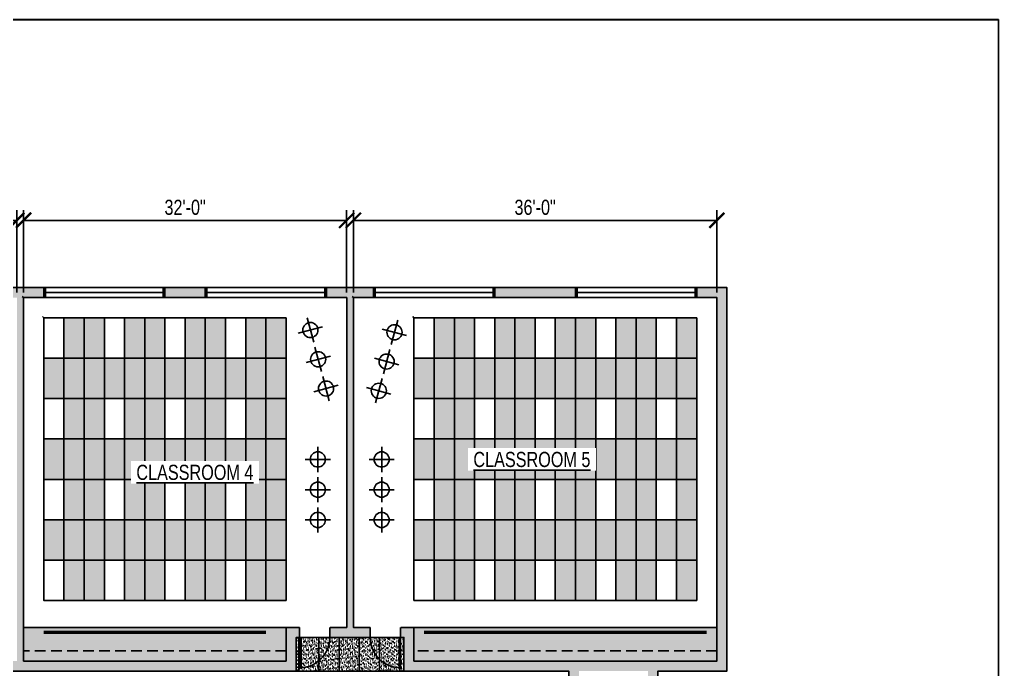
# Model space of a CAD drawing. Header units: inches. Extents: x -2048 to 3912, y -2355 to 2890.
# Drawn here: x 1287 to 2451, y 1027 to 1800 of the extents above; entities that cross this region are included whole.
import ezdxf

# ---------------------------------------------------------------- set-up
doc = ezdxf.new("R2010")
doc.units = ezdxf.units.IN
doc.header["$MEASUREMENT"] = 0
doc.linetypes.add('HIDDENX2', pattern=[19.05, 12.7, -6.35])
doc.layers.get('Defpoints').update_dxf_attribs({"color": 214})
doc.layers.add('0-CountArea', color=253, linetype='Continuous', plot=False, transparency=0.5)
for name, color, linetype in [('A-ANNO-DIMS', 1, 'Continuous'), ('A-ANNO-TEXT', 2, 'Continuous'), ('A-CLNG', 30, 'Continuous'), ('A-CLNG-GRID', 30, 'Continuous'), ('A-DOOR', 3, 'Continuous'), ('A-FLOR-CSWK', 3, 'Continuous'), ('A-GLAZ', 4, 'Continuous'), ('A-LITE', 3, 'Continuous'), ('A-WALL', 243, 'Continuous'), ('A-WALL-HEAD', 4, 'Continuous'), ('A-WALL-PATT', 238, 'Continuous')]:
    doc.layers.add(name, color=color, linetype=linetype)
doc.styles.add('AG_192_Century Gothic', font='GOTHIC.TTF', dxfattribs={"width": 0.8, "height": 18})
doc.dimstyles.new('AG_DIMS_192', dxfattribs={"dimtxt": 18, "dimasz": 18, "dimexe": 12, "dimexo": 6, "dimgap": 6, "dimtad": 1, "dimdec": 4, "dimzin": 7, "dimdsep": 46, "dimlunit": 4, "dimtxsty": 'AG_192_Century Gothic', "dimblk": 'ARCHTICK', "dimcen": 0.0625, "dimclrt": 256, "dimadec": 0, "dimazin": 0, "dimtfac": 1, "dimtdec": 4, "dimtmove": 2, "dimatfit": 3, "dimfxl": 1, "dimtolj": 1, "dimtzin": 7, "dimarcsym": 0})

# ---------------------------------------------------------------- blocks, each defined once
blk = doc.blocks.new('*U41')
blk.add_wipeout([(0, 2), (-36, 2), (-36, -14), (0, -14)])
for p, q in [((0, 0), (0, -12)), ((-36, 0), (-36, -12))]:
    blk.add_line(p, q)
blk.add_lwpolyline([(0, 0), (0, 36), (-1.75, 36), (-1.75, 0)], close=True)
blk.add_arc((0, 0), 36, 90, 180)
blk = doc.blocks.new('*U38')
blk.add_wipeout([(0, 14), (144, 14), (144, -2), (0, -2)])
for p, q in [((0, 12), (0, 0)), ((0, 12), (144, 12)), ((2, 12), (2, 0)), ((142, 12), (142, 0)), ((144, 12), (144, 0)), ((0, 0), (144, 0)), ((2, 6), (142, 6))]:
    blk.add_line(p, q)
blk = doc.blocks.new('*U56')
blk.add_wipeout([(36, 0), (36, 12), (0, 12), (0, 0)])
blk.add_lwpolyline([(36, 0), (36, 12), (0, 12), (0, 0)], close=True)
blk = doc.blocks.new('_ArchTick')
at = {"color": 0, "linetype": 'ByBlock', "const_width": 0.15}
blk.add_lwpolyline([(-0.5, -0.5), (0.5, 0.5)], dxfattribs=at)
blk = doc.blocks.new('*D61')
at = {"layer": 'A-ANNO-DIMS', "color": 0, "lineweight": -2, "transparency": 16777216}
for p, q in [((995.9, 1475.4), (995.9, 1573.3)), ((1283.9, 1475.4), (1283.9, 1573.3)), ((995.9, 1561.3), (1283.9, 1561.3))]:
    blk.add_line(p, q, dxfattribs=at)
at = {"layer": 'Defpoints', "color": 0, "transparency": 16777216}
for p in [(1283.9, 1561.3), (995.9, 1469.4), (1283.9, 1469.4)]:
    blk.add_point(p, dxfattribs=at)
at = {"layer": 'A-ANNO-DIMS', "color": 0, "lineweight": -2, "transparency": 16777216, "xscale": 18, "yscale": 18, "zscale": 18, "rotation": 180}
blk.add_blockref('_ArchTick', (995.9, 1561.3), dxfattribs=at)
at = {"layer": 'A-ANNO-DIMS', "color": 0, "lineweight": -2, "transparency": 16777216, "xscale": 18, "yscale": 18, "zscale": 18}
blk.add_blockref('_ArchTick', (1283.9, 1561.3), dxfattribs=at)
at = {"layer": 'A-ANNO-DIMS', "transparency": 16777216, "insert": (1139.9, 1576.7), "char_height": 18, "attachment_point": 5, "style": 'AG_192_Century Gothic'}
blk.add_mtext('\\A1;24\'-0"', dxfattribs=at)
blk = doc.blocks.new('*D62')
at = {"layer": 'A-ANNO-DIMS', "color": 0, "lineweight": -2, "transparency": 16777216}
for p, q in [((1683.9, 1475.4), (1683.9, 1573.3)), ((2115.9, 1475.4), (2115.9, 1573.3)), ((1683.9, 1561.3), (2115.9, 1561.3))]:
    blk.add_line(p, q, dxfattribs=at)
at = {"layer": 'Defpoints', "color": 0, "transparency": 16777216}
for p in [(2115.9, 1561.3), (1683.9, 1469.4), (2115.9, 1469.4)]:
    blk.add_point(p, dxfattribs=at)
at = {"layer": 'A-ANNO-DIMS', "color": 0, "lineweight": -2, "transparency": 16777216, "xscale": 18, "yscale": 18, "zscale": 18, "rotation": 180}
blk.add_blockref('_ArchTick', (1683.9, 1561.3), dxfattribs=at)
at = {"layer": 'A-ANNO-DIMS', "color": 0, "lineweight": -2, "transparency": 16777216, "xscale": 18, "yscale": 18, "zscale": 18}
blk.add_blockref('_ArchTick', (2115.9, 1561.3), dxfattribs=at)
at = {"layer": 'A-ANNO-DIMS', "transparency": 16777216, "insert": (1899.9, 1576.7), "char_height": 18, "attachment_point": 5, "style": 'AG_192_Century Gothic'}
blk.add_mtext('\\A1;36\'-0"', dxfattribs=at)
blk = doc.blocks.new('*D63')
at = {"layer": 'A-ANNO-DIMS', "color": 0, "lineweight": -2, "transparency": 16777216}
for p, q in [((1291.9, 1475.4), (1291.9, 1573.3)), ((1675.9, 1475.4), (1675.9, 1573.3)), ((1291.9, 1561.3), (1675.9, 1561.3))]:
    blk.add_line(p, q, dxfattribs=at)
at = {"layer": 'Defpoints', "color": 0, "transparency": 16777216}
for p in [(1675.9, 1561.3), (1291.9, 1469.4), (1675.9, 1469.4)]:
    blk.add_point(p, dxfattribs=at)
at = {"layer": 'A-ANNO-DIMS', "color": 0, "lineweight": -2, "transparency": 16777216, "xscale": 18, "yscale": 18, "zscale": 18, "rotation": 180}
blk.add_blockref('_ArchTick', (1291.9, 1561.3), dxfattribs=at)
at = {"layer": 'A-ANNO-DIMS', "color": 0, "lineweight": -2, "transparency": 16777216, "xscale": 18, "yscale": 18, "zscale": 18}
blk.add_blockref('_ArchTick', (1675.9, 1561.3), dxfattribs=at)
at = {"layer": 'A-ANNO-DIMS', "transparency": 16777216, "insert": (1483.9, 1576.7), "char_height": 18, "attachment_point": 5, "style": 'AG_192_Century Gothic'}
blk.add_mtext('\\A1;32\'-0"', dxfattribs=at)
blk = doc.blocks.new('AG__SCHD_LT_pendant light')
for p, q in [((0, -15), (0, 15)), ((-15, 0), (15, 0))]:
    blk.add_line(p, q)
blk.add_circle((0, 0), 9)
blk = doc.blocks.new('*U33')
at = {"layer": 'A-LITE'}
blk.add_blockref('AG__SCHD_LT_pendant light', (0, 0), dxfattribs=at)
blk = doc.blocks.new('AG__SCHD_LT_fluorescent troffer_SRF MTD')
blk.add_wipeout([(-24, 12), (24, 12), (24, -12), (-24, -12)])
blk.add_lwpolyline([(-24, 12), (24, 12), (24, -12), (-24, -12)], close=True)
blk = doc.blocks.new('*U32')
at = {"layer": 'A-LITE'}
blk.add_blockref('AG__SCHD_LT_fluorescent troffer_SRF MTD', (0, 0), dxfattribs=at)
blk = doc.blocks.new('AG__SCHD_LT_cove light')
at = {"const_width": 4}
blk.add_lwpolyline([(24, 0), (0, 0)], dxfattribs=at)
blk = doc.blocks.new('*U26')
at = {"layer": 'A-LITE'}
blk.add_blockref('AG__SCHD_LT_cove light', (-12, 0), dxfattribs=at)
blk = doc.blocks.new('*U84')
at = {"layer": 'A-CLNG-GRID'}
h = blk.add_hatch(dxfattribs=at)
h.set_pattern_fill('AR-SAND', color=256, scale=2)
h.set_pattern_definition([(37.5, (72, 264), (-0.125987, 3.853648), [0, -3.04, 0, -3.4, 0, -3.25]), (7.5, (72, 264), (3.53955, 5.64429), [0, -1.64, 0, -2.74, 0, -1.05]), (327.5, (69.54, 264), (6.228284, 0.01132), [0, -1, 0, -3.6, 0, -4.7]), (317.5, (69.54, 264), (6.01225, 1.75535), [0, -0.5, 0, -2.36, 0, -2.7])])
h.paths.add_polyline_path([(0, 392), (312, 392), (312, 432), (0, 432)])
h = blk.add_hatch(dxfattribs=at)
h.set_pattern_fill('AR-SAND', color=256, scale=2)
h.set_pattern_definition([(37.5, (-66, -17.8706), (-0.125987, 3.853648), [0, -3.04, 0, -3.4, 0, -3.25]), (7.5, (-66, -17.8706), (3.539553, 5.64429), [0, -1.64, 0, -2.74, 0, -1.05]), (327.5, (-68.46, -17.8706), (6.228284, 0.011318), [0, -1, 0, -3.6, 0, -4.7]), (317.5, (-68.46, -17.8706), (6.012253, 1.75535), [0, -0.5, 0, -2.36, 0, -2.7])])
h.paths.add_polyline_path([(24, 360), (312, 360), (312, 24), (24, 24)])
at = {"layer": 'A-CLNG'}
for points in [[(0, 392), (312, 392), (312, 432), (0, 432)], [(24, 360), (312, 360), (312, 24), (24, 24)]]:
    blk.add_lwpolyline(points, close=True, dxfattribs=at)
at = {"layer": 'A-CLNG-GRID'}
for p, q in [((24, 360), (312, 360)), ((48, 24), (48, 360)), ((72, 24), (72, 360)), ((72, 24), (72, 360)), ((144, 24), (144, 360)), ((216, 24), (216, 360)), ((288, 24), (288, 360)), ((312, 24), (312, 360)), ((24, 312), (312, 312)), ((24, 264), (312, 264)), ((24, 216), (312, 216)), ((24, 168), (312, 168)), ((24, 120), (312, 120)), ((24, 72), (312, 72))]:
    blk.add_line(p, q, dxfattribs=at)
at = {"layer": 'Defpoints'}
blk.add_line((-1.5, -1.5), (0, 0), dxfattribs=at)
blk.add_lwpolyline([(0, 392), (0, 392), (0, 432), (312, 432), (312, 392), (384, 392), (384, 0), (0, 0)], close=True, dxfattribs=at)
for name, p in [('*U26', (36, 398)), ('*U26', (60, 398)), ('*U26', (84, 398)), ('*U26', (108, 398)), ('*U26', (132, 398)), ('*U26', (156, 398)), ('*U26', (180, 398)), ('*U26', (204, 398)), ('*U26', (228, 398)), ('*U26', (252, 398)), ('*U26', (276, 398)), ('*U33', (349.8, 264.3)), ('*U33', (349.8, 228.3)), ('*U33', (349.8, 192.3))]:
    blk.add_blockref(name, p)
at = {"rotation": 345.0000000000003}
for p in [(359.5, 108.1), (350.2, 73.3), (340.9, 38.5)]:
    blk.add_blockref('*U33', p, dxfattribs=at)
at = {"rotation": 90}
for p in [(36, 336), (108, 336), (180, 336), (252, 336), (36, 240), (108, 240), (180, 240), (252, 240), (36, 144), (108, 144), (180, 144), (252, 144), (36, 48), (108, 48), (180, 48), (252, 48)]:
    blk.add_blockref('*U32', p, dxfattribs=at)
at = {"layer": 'A-CLNG-GRID'}
for p, q in [((96, 24), (96, 360)), ((120, 24), (120, 360)), ((168, 24), (168, 360)), ((192, 24), (192, 360)), ((240, 24), (240, 360)), ((264, 24), (264, 360))]:
    blk.add_line(p, q, dxfattribs=at)
at = {"layer": 'Defpoints'}
blk.add_line((22.5, 22.5), (24, 24), dxfattribs=at)
blk = doc.blocks.new('*U85')
at = {"layer": 'A-CLNG-GRID'}
h = blk.add_hatch(dxfattribs=at)
h.set_pattern_fill('AR-SAND', color=256, scale=2)
h.set_pattern_definition([(37.5, (264, 264), (-0.125987, 3.853648), [0, -3.04, 0, -3.4, 0, -3.25]), (7.5, (264, 264), (3.53955, 5.64429), [0, -1.64, 0, -2.74, 0, -1.05]), (327.5, (261.54, 264), (6.228284, 0.01132), [0, -1, 0, -3.6, 0, -4.7]), (317.5, (261.54, 264), (6.01225, 1.75535), [0, -0.5, 0, -2.36, 0, -2.7])])
h.paths.add_polyline_path([(72, 392), (432, 392), (432, 432), (72, 432)])
h = blk.add_hatch(dxfattribs=at)
h.set_pattern_fill('AR-SAND', color=256, scale=2)
h.set_pattern_definition([(37.5, (-18, -17.8706), (-0.125987, 3.853648), [0, -3.04, 0, -3.4, 0, -3.25]), (7.5, (-18, -17.8706), (3.539553, 5.64429), [0, -1.64, 0, -2.74, 0, -1.05]), (327.5, (-20.46, -17.8706), (6.228284, 0.011318), [0, -1, 0, -3.6, 0, -4.7]), (317.5, (-20.46, -17.8706), (6.012253, 1.75535), [0, -0.5, 0, -2.36, 0, -2.7])])
h.paths.add_polyline_path([(72, 360), (408, 360), (408, 24), (72, 24)])
at = {"layer": 'A-CLNG'}
for points in [[(72, 392), (432, 392), (432, 432), (72, 432)], [(72, 360), (408, 360), (408, 24), (72, 24)]]:
    blk.add_lwpolyline(points, close=True, dxfattribs=at)
at = {"layer": 'A-CLNG-GRID'}
for p, q in [((72, 360), (408, 360)), ((96, 24), (96, 360)), ((120, 24), (120, 360)), ((120, 24), (120, 360)), ((144, 24), (144, 360)), ((168, 24), (168, 360)), ((192, 24), (192, 360)), ((216, 24), (216, 360)), ((240, 24), (240, 360)), ((264, 24), (264, 360)), ((288, 24), (288, 360)), ((312, 24), (312, 360)), ((336, 24), (336, 360)), ((360, 24), (360, 360)), ((384, 24), (384, 360)), ((408, 24), (408, 360)), ((72, 312), (408, 312)), ((72, 264), (408, 264)), ((72, 216), (408, 216)), ((72, 168), (408, 168)), ((72, 120), (408, 120)), ((72, 72), (408, 72))]:
    blk.add_line(p, q, dxfattribs=at)
at = {"layer": 'Defpoints'}
blk.add_line((-1.5, -1.5), (0, 0), dxfattribs=at)
blk.add_lwpolyline([(0, 392), (72, 392), (72, 432), (432, 432), (432, 392), (432, 392), (432, 0), (0, 0)], close=True, dxfattribs=at)
for name, p in [('*U26', (96, 398)), ('*U26', (120, 398)), ('*U26', (144, 398)), ('*U26', (168, 398)), ('*U26', (192, 398)), ('*U26', (216, 398)), ('*U26', (240, 398)), ('*U26', (264, 398)), ('*U26', (288, 398)), ('*U26', (312, 398)), ('*U26', (336, 398)), ('*U26', (360, 398)), ('*U26', (384, 398)), ('*U26', (408, 398)), ('*U33', (33.6, 264.3)), ('*U33', (33.6, 228.3)), ('*U33', (33.6, 192.3))]:
    blk.add_blockref(name, p)
at = {"rotation": 14.99999999999988}
for p in [(30.2, 110.7), (39.5, 76)]:
    blk.add_blockref('*U33', p, dxfattribs=at)
at = {"rotation": 90}
for p in [(84, 336), (156, 336), (228, 336), (300, 336), (372, 336), (84, 240), (156, 240), (228, 240), (300, 240), (372, 240), (84, 144), (156, 144), (228, 144), (300, 144), (372, 144), (84, 48), (156, 48), (228, 48), (300, 48), (372, 48)]:
    blk.add_blockref('*U32', p, dxfattribs=at)
at = {"layer": 'Defpoints'}
blk.add_line((70.5, 22.5), (72, 24), dxfattribs=at)
at = {"rotation": 14.99999999999988}
blk.add_blockref('*U33', (48.8, 41.2), dxfattribs=at)
blk = doc.blocks.new('*U75')
at = {"layer": 'A-CLNG-GRID'}
h = blk.add_hatch(dxfattribs=at)
h.set_pattern_fill('AR-SAND', color=256, scale=2)
h.set_pattern_definition([(37.5, (35, -49.8706), (-0.12599, 3.85365), [0, -3.04, 0, -3.4, 0, -3.25]), (7.5, (35, -49.8706), (3.53955, 5.6443), [0, -1.64, 0, -2.74, 0, -1.05]), (327.5, (32.54, -49.8706), (6.22828, 0.01132), [0, -1, 0, -3.6, 0, -4.7]), (317.5, (32.54, -49.8706), (6.01225, 1.75535), [0, -0.5, 0, -2.36, 0, -2.7])])
h.paths.add_polyline_path([(21, 40), (149, 40), (149, 0), (21, 0)])
at = {"layer": 'A-CLNG'}
blk.add_lwpolyline([(21, 40), (149, 40), (149, 0), (21, 0)], close=True, dxfattribs=at)
at = {"layer": 'A-CLNG-GRID'}
for p, q in [((24, 0), (24, 40)), ((48, 0), (48, 40)), ((72, 0), (72, 40)), ((96, 0), (96, 40)), ((120, 0), (120, 40)), ((144, 0), (144, 40))]:
    blk.add_line(p, q, dxfattribs=at)

msp = doc.modelspace()

# ---------------------------------------------------------------- hatches: boundary and pattern name
at = {"layer": 'A-WALL-PATT'}
h = msp.add_hatch(color=256, dxfattribs=at)
h.dxf.hatch_style = 1
h.paths.add_polyline_path([(1291.92452, 1037.39339), (1603.92452, 1037.39339), (1603.92452, 1077.39339), (1675.92452, 1077.39339), (1675.92452, 1469.39339), (1291.92452, 1469.39339)], flags=16)
h.paths.add_polyline_path([(2115.92452, 1037.39339), (2115.92452, 1469.39339), (1683.92452, 1469.39339), (1683.92452, 1077.39339), (1755.92452, 1077.39339), (1755.92452, 1037.39339)], flags=16)
h.paths.add_polyline_path([(995.92452, 1077.39339), (1067.92452, 1077.39339), (1067.92452, 1037.39339), (1283.92452, 1037.39339), (1283.92452, 1469.39339), (995.92452, 1469.39339)], flags=16)
h.paths.add_polyline_path([(307.92452, 1037.39339), (571.92452, 1037.39339), (571.92452, 1077.39339), (643.92452, 1077.39339), (643.92452, 1469.39339), (307.92452, 1469.39339)], flags=16)
h.paths.add_polyline_path([(293.92452, 881.39339), (375.92452, 881.39339), (375.92452, 1025.39339), (293.92452, 1025.39339), (293.92452, 1481.39339), (2127.92452, 1481.39339), (2127.92452, 1025.39339), (2045.92452, 1025.39339), (2045.92452, 881.39339), (2127.92452, 881.39339), (2127.92452, 521.39339), (293.92452, 521.39339)])
h.paths.add_polyline_path([(651.92452, 1037.39339), (651.92452, 1469.39339), (987.92452, 1469.39339), (987.92452, 1077.39339), (915.92452, 1077.39339), (915.92452, 1037.39339)], flags=16)
h.paths.add_polyline_path([(1599.92452, 841.39339), (1599.92452, 881.39339), (1939.92452, 881.39339), (1939.92452, 1025.39339), (1743.92452, 1025.39339), (1743.92452, 1065.39339), (1615.92452, 1065.39339), (1615.92452, 1025.39339), (1055.92452, 1025.39339), (1055.92452, 1065.39339), (927.92452, 1065.39339), (927.92452, 1025.39339), (643.92452, 1025.39339), (643.92452, 1065.39339), (583.92452, 1065.39339), (583.92452, 1025.39339), (481.92452, 1025.39339), (481.92452, 881.39339), (583.92452, 881.39339), (583.92452, 841.39339)], flags=16)
h.paths.add_polyline_path([(2115.92452, 869.39339), (2115.92452, 533.39339), (1539.92452, 533.39339), (1539.92452, 829.39339), (1611.92452, 829.39339), (1611.92452, 869.39339)], flags=16)
h.paths.add_polyline_path([(651.92452, 829.39339), (947.92452, 829.39339), (947.92452, 533.39339), (651.92452, 533.39339)], flags=16)
h.paths.add_polyline_path([(955.92452, 829.39339), (1531.92452, 829.39339), (1531.92452, 533.39339), (955.92452, 533.39339)], flags=16)
h.paths.add_polyline_path([(571.92452, 869.39339), (571.92452, 829.39339), (643.92452, 829.39339), (643.92452, 533.39339), (307.92452, 533.39339), (307.92452, 869.39339)], flags=16)
h.paths.add_polyline_path([(387.92452, 881.39339), (469.92452, 881.39339), (469.92452, 1025.39339), (387.92452, 1025.39339)], flags=16)
h.paths.add_polyline_path([(2033.92452, 881.39339), (1951.92452, 881.39339), (1951.92452, 1025.39339), (2033.92452, 1025.39339)], flags=16)

# ---------------------------------------------------------------- linework, layer by layer
at = {"layer": '0-CountArea'}
for points in [[(0, 0), (2450.5427, 0), (2450.5427, 1800), (0, 1800)], [(2450.5427, 0), (0, 0), (0, 1800), (2450.5427, 1800)], [(2450.5427, 0), (0, 0), (0, 1800), (2450.5427, 1800)], [(0, 0), (2450.5427, 0), (2450.5427, 1800), (0, 1800)], [(0, 0), (2450.5427, 0), (2450.5427, 1800), (0, 1800)], [(0, 0), (2450.5427, 0), (2450.5427, 1799.79108), (0, 1799.79108)], [(0, 0), (2450.5427, 0), (2450.5427, 1799.79108), (0, 1799.79108)], [(0, 0), (2450.5427, 0), (2450.5427, 1799.79108), (0, 1799.79108)], [(0, 0), (2450.5427, 0), (2450.5427, 1799.79108), (0, 1799.79108)], [(0, 0), (2450.5427, 0), (2450.5427, 1799.79108), (0, 1799.79108)]]:
    msp.add_lwpolyline(points, close=True, dxfattribs=at)
at = {"layer": 'A-WALL'}
msp.add_lwpolyline([(293.92452, 881.39339), (375.92452, 881.39339), (375.92452, 1025.39339), (293.92452, 1025.39339), (293.92452, 1481.39339), (2127.92452, 1481.39339), (2127.92452, 1025.39339), (2045.92452, 1025.39339), (2045.92452, 881.39339), (2127.92452, 881.39339), (2127.92452, 521.39339), (293.92452, 521.39339), (293.92452, 881.39339)], dxfattribs=at)
for points in [[(1291.92452, 1037.39339), (1603.92452, 1037.39339), (1603.92452, 1077.39339), (1675.92452, 1077.39339), (1675.92452, 1469.39339), (1291.92452, 1469.39339)], [(2115.92452, 1037.39339), (2115.92452, 1469.39339), (1683.92452, 1469.39339), (1683.92452, 1077.39339), (1755.92452, 1077.39339), (1755.92452, 1037.39339)], [(1599.92452, 841.39339), (1599.92452, 881.39339), (1939.92452, 881.39339), (1939.92452, 1025.39339), (1743.92452, 1025.39339), (1743.92452, 1065.39339), (1615.92452, 1065.39339), (1615.92452, 1025.39339), (1055.92452, 1025.39339), (1055.92452, 1065.39339), (927.92452, 1065.39339), (927.92452, 1025.39339), (643.92452, 1025.39339), (643.92452, 1065.39339), (583.92452, 1065.39339), (583.92452, 1025.39339), (481.92452, 1025.39339), (481.92452, 881.39339), (583.92452, 881.39339), (583.92452, 841.39339)]]:
    msp.add_lwpolyline(points, close=True, dxfattribs=at)

# ---------------------------------------------------------------- dimensions: what is measured, and where the dimension line sits
at = {"layer": 'A-ANNO-DIMS'}
dim = msp.add_linear_dim(base=(1283.92452, 1561.25873), p1=(995.92452, 1469.39339), p2=(1283.92452, 1469.39339), dimstyle='AG_DIMS_192', dxfattribs=at)
dim.commit()
dim.dimension.update_dxf_attribs({"geometry": '*D61', "text_midpoint": (1139.92452, 1576.71148)})

# ---------------------------------------------------------------- next in the draw order: block references
at = {"layer": 'A-GLAZ'}
for p in [(1315.92452, 1469.39339), (1507.92452, 1469.39339), (1707.92452, 1469.39339), (1947.92452, 1469.39339)]:
    msp.add_blockref('*U38', p, dxfattribs=at)
at = {"layer": 'A-WALL-HEAD'}
for p in [(1619.92452, 1065.39339), (1703.92452, 1065.39339)]:
    msp.add_blockref('*U56', p, dxfattribs=at)

# ---------------------------------------------------------------- next in the draw order: dimensions: what is measured, and where the dimension line sits
at = {"layer": 'A-ANNO-DIMS'}
for base, p1, p2, picture, middle in [((1675.92452, 1561.25873), (1291.92452, 1469.39339), (1675.92452, 1469.39339), '*D63', (1483.92452, 1576.71148)), ((2115.92452, 1561.25873), (1683.92452, 1469.39339), (2115.92452, 1469.39339), '*D62', (1899.92452, 1576.71148))]:
    dim = msp.add_linear_dim(base=base, p1=p1, p2=p2, dimstyle='AG_DIMS_192', dxfattribs=at)
    dim.commit()
    dim.dimension.update_dxf_attribs({"geometry": picture, "text_midpoint": middle})

# ---------------------------------------------------------------- next in the draw order: block references
at = {"layer": 'A-CLNG', "xscale": -1, "rotation": 180}
for name, p in [('*U84', (1291.92452, 1469.39339)), ('*U85', (1683.92452, 1469.39339))]:
    msp.add_blockref(name, p, dxfattribs=at)

# ---------------------------------------------------------------- next in the draw order: linework, layer by layer
at = {"layer": 'A-FLOR-CSWK'}
for p, q in [((1603.92452, 1077.39339), (1291.92452, 1077.39339)), ((1755.92452, 1077.39339), (2115.92452, 1077.39339))]:
    msp.add_line(p, q, dxfattribs=at)
at = {"layer": 'A-FLOR-CSWK', "linetype": 'HIDDENX2'}
for p, q in [((1603.92452, 1049.39339), (1291.92452, 1049.39339)), ((2115.92452, 1049.39339), (1755.92452, 1049.39339))]:
    msp.add_line(p, q, dxfattribs=at)

# ---------------------------------------------------------------- next in the draw order: block references
at = {"layer": 'A-DOOR', "rotation": 180}
msp.add_blockref('*U41', (1619.92452, 1065.39339), dxfattribs=at)
at = {"layer": 'A-DOOR', "xscale": -1, "rotation": 180}
msp.add_blockref('*U41', (1739.92452, 1065.39339), dxfattribs=at)

# ---------------------------------------------------------------- next in the draw order: texts
at = {"layer": 'A-ANNO-TEXT', "char_height": 18, "width": 143.1754018, "attachment_point": 5, "style": 'AG_192_Century Gothic', "bg_fill": 3, "box_fill_scale": 1.25, "bg_fill_color": 256, "bg_fill_true_color": 13158600, "bg_fill_transparency": 0}
for s, insert in [('\\W0.8000;\\LCLASSROOM 5\\l', (1896.05902, 1276.90097)), ('\\W0.8000;\\LCLASSROOM 4\\l', (1495.50764, 1261.56895))]:
    msp.add_mtext(s, dxfattribs=dict(at, insert=insert))

# ---------------------------------------------------------------- next in the draw order: block references
at = {"layer": 'A-CLNG'}
msp.add_blockref('*U75', (1594.92452, 1025.39339), dxfattribs=at)

doc.saveas('drawing.dxf')
